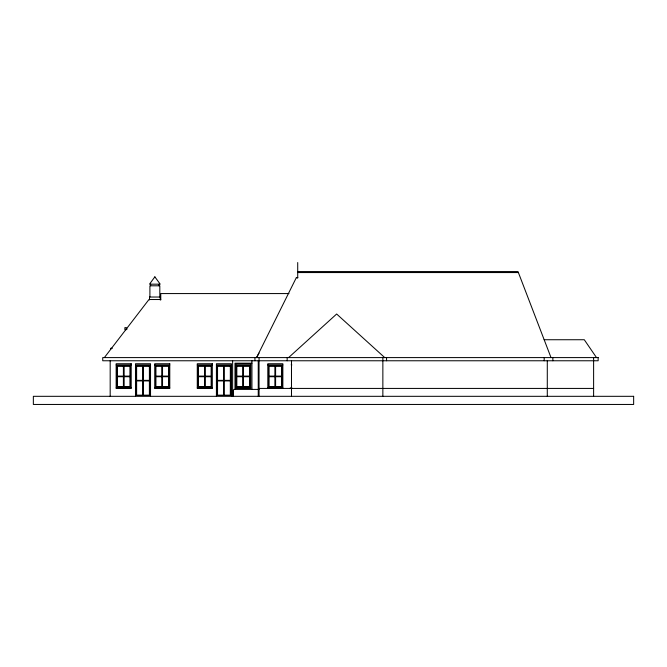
<?xml version="1.0" encoding="UTF-8"?>
<svg xmlns="http://www.w3.org/2000/svg" width="667" height="667" viewBox="0 0 667 667"><rect width="100%" height="100%" fill="white"/><g stroke="black" fill="none" stroke-linecap="round" stroke-linejoin="round"><path stroke-width="1" d="M297.715 277.63L296.34 277.63L256.57 357.595L259.071 353.085M104.369 357.595L148.958 299.525L160.764 299.525M288.586 357.595L336.652 314.007L384.726 357.595M297.715 271.561L518.009 271.561L551.017 357.595M297.715 272.561L518.392 272.561M297.715 277.772L296.34 277.63M288.986 293.572L160.764 293.572L160.764 299.933M127.164 329.039L126.296 329.039L126.296 327.622L124.879 327.622L124.879 329.648L126.396 329.648M544.164 339.736L584.284 339.736L596.515 357.595M112.339 348.266L110.739 348.266L110.739 349.308M251.943 363.198L234.984 363.198L234.984 389.403M291.487 363.74L291.287 364.957L291.896 364.957M116.158 364.957L131.199 364.957M135.493 364.957L150.534 364.957M154.736 364.957L169.777 364.957M197.274 364.957L212.314 364.957M216.416 364.957L231.457 364.957M235.684 364.957L250.725 364.957M267.809 364.957L282.85 364.957M117 376.438L130.357 376.438M155.586 376.438L168.934 376.438M198.116 376.438L211.464 376.438M236.527 376.438L249.883 376.438M268.659 376.438L282.008 376.438M116.158 387.927L131.199 387.927M154.736 387.927L169.777 387.927M197.274 387.927L212.314 387.927M235.684 387.927L250.725 387.927M267.809 387.927L282.85 387.927M291.896 387.927L290.27 387.927L290.27 388.427M259.054 388.427L593.613 388.427M259.054 389.403L234.342 389.403A1.284 1.284 0 0 0 233.358 390.387L233.358 396.315M593.613 357.595L593.613 396.315M552.86 357.595L552.86 360.764M547.29 360.764L547.29 396.315M544.18 357.595L544.18 360.764M386.56 357.595L386.56 360.764M382.858 357.595L382.858 396.315M297.715 262.548L297.715 277.906M291.487 360.764L291.487 396.315M287.152 357.595L287.152 360.764M282.85 388.427L282.85 363.74L267.809 363.74L267.809 388.427M275.329 365.799L275.329 387.077M259.054 357.595L259.054 396.315M258.246 360.764L258.246 396.315M254.936 357.595L254.936 360.764M251.943 360.764L251.943 389.403M243.205 365.799L243.205 387.077M232.633 360.764L232.633 396.315M231.457 396.315L231.457 363.74L216.416 363.74L216.416 396.315M204.794 365.799L204.794 387.077M162.256 365.799L162.256 387.077M160.222 299.933L160.222 297.032L149.5 297.032L149.5 299.933M159.822 297.032L159.822 285.801L149.908 285.801L149.908 297.032M159.113 284.175L159.113 285.801M150.609 284.175L150.609 285.801M150.534 396.315L150.534 363.74L135.493 363.74L135.493 396.315M123.678 365.799L123.678 387.077M110.18 360.764L110.18 396.315M154.861 276.855L149.5 284.175L160.222 284.175L154.861 276.855M598.149 357.595L102.735 357.595L102.735 360.764L598.149 360.764L598.149 357.595M131.199 363.74L116.158 363.74L116.158 388.427L131.199 388.427L131.199 363.74M169.777 363.74L154.736 363.74L154.736 388.427L169.777 388.427L169.777 363.74M212.314 363.74L197.274 363.74L197.274 388.427L212.314 388.427L212.314 363.74M250.725 363.74L235.684 363.74L235.684 388.427L250.725 388.427L250.725 363.74M130.357 365.799L117 365.799L117 387.077L130.357 387.077L130.357 365.799M149.683 365.799L136.335 365.799L136.335 395.473L149.683 395.473L149.683 365.799M168.934 365.799L155.586 365.799L155.586 387.077L168.934 387.077L168.934 365.799M211.464 365.799L198.116 365.799L198.116 387.077L211.464 387.077L211.464 365.799M230.607 365.799L217.259 365.799L217.259 395.473L230.607 395.473L230.607 365.799M249.883 365.799L236.527 365.799L236.527 387.077L249.883 387.077L249.883 365.799M282.008 365.799L268.659 365.799L268.659 387.077L282.008 387.077L282.008 365.799M123.403 366.075L117.275 366.075L117.275 376.163L123.403 376.163L123.403 366.075M130.082 366.075L123.954 366.075L123.954 376.163L130.082 376.163L130.082 366.075M142.721 366.091L136.618 366.091L136.618 380.348L142.721 380.348L142.721 366.091M149.4 366.091L143.297 366.091L143.297 380.348L149.4 380.348L149.4 366.091M161.981 366.075L155.853 366.075L155.853 376.163L161.981 376.163L161.981 366.075M168.659 366.075L162.531 366.075L162.531 376.163L168.659 376.163L168.659 366.075M204.519 366.075L198.391 366.075L198.391 376.163L204.519 376.163L204.519 366.075M211.189 366.075L205.061 366.075L205.061 376.163L211.189 376.163L211.189 366.075M223.645 366.091L217.542 366.091L217.542 380.348L223.645 380.348L223.645 366.091M230.323 366.091L224.22 366.091L224.22 380.348L230.323 380.348L230.323 366.091M242.93 366.075L236.802 366.075L236.802 376.163L242.93 376.163L242.93 366.075M249.608 366.075L243.48 366.075L243.48 376.163L249.608 376.163L249.608 366.075M275.062 366.075L268.934 366.075L268.934 376.163L275.062 376.163L275.062 366.075M281.732 366.075L275.604 366.075L275.604 376.163L281.732 376.163L281.732 366.075M123.403 376.713L117.275 376.713L117.275 386.802L123.403 386.802L123.403 376.713M130.082 376.713L123.954 376.713L123.954 386.802L130.082 386.802L130.082 376.713M161.981 376.713L155.853 376.713L155.853 386.802L161.981 386.802L161.981 376.713M168.659 376.713L162.531 376.713L162.531 386.802L168.659 386.802L168.659 376.713M204.519 376.713L198.391 376.713L198.391 386.802L204.519 386.802L204.519 376.713M211.189 376.713L205.061 376.713L205.061 386.802L211.189 386.802L211.189 376.713M242.93 376.713L236.802 376.713L236.802 386.802L242.93 386.802L242.93 376.713M249.608 376.713L243.48 376.713L243.48 386.802L249.608 386.802L249.608 376.713M275.062 376.713L268.934 376.713L268.934 386.802L275.062 386.802L275.062 376.713M281.732 376.713L275.604 376.713L275.604 386.802L281.732 386.802L281.732 376.713M142.721 380.924L136.618 380.924L136.618 395.181L142.721 395.181L142.721 380.924M149.4 380.924L143.297 380.924L143.297 395.181L149.4 395.181L149.4 380.924M223.645 380.924L217.542 380.924L217.542 395.181L223.645 395.181L223.645 380.924M230.323 380.924L224.22 380.924L224.22 395.181L230.323 395.181L230.323 380.924M633.65 396.315L33.35 396.315L33.35 404.452L633.65 404.452L633.65 396.315"/></g></svg>
